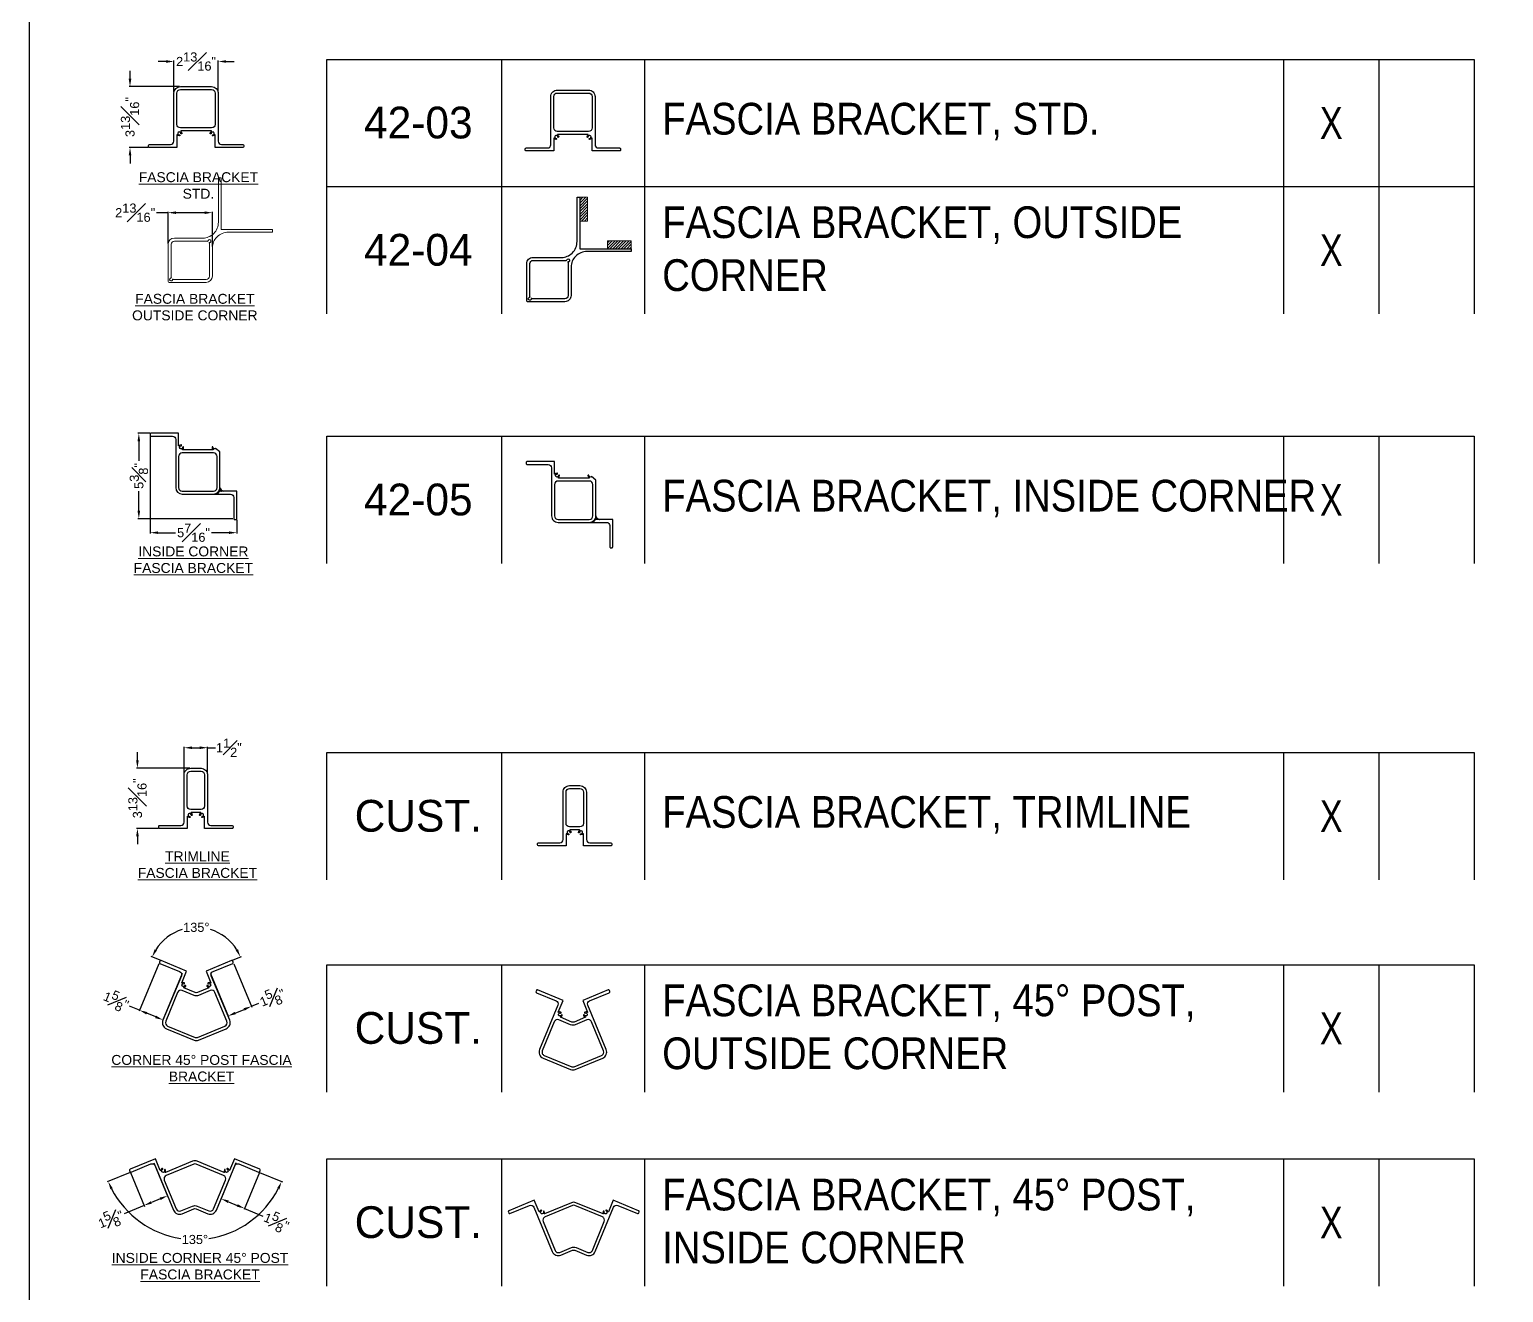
# Model space of a CAD drawing. Header units: inches. Extents: x -333 to 1223, y -450 to 45.
# Drawn here: x 383.5 to 476.4, y -198.6 to -119.1 of the extents above; entities that cross this region are included whole.
import ezdxf
from ezdxf.enums import TextEntityAlignment as Align

# ---------------------------------------------------------------- set-up
doc = ezdxf.new("R2010")
doc.units = ezdxf.units.IN
doc.header["$MEASUREMENT"] = 0
doc.layers.get('Defpoints').update_dxf_attribs({"color": 85})
for name, color, linetype in [('Detail', 251, 'Continuous'), ('Dims', 1, 'Continuous'), ('NOTES', 7, 'Continuous'), ('PL', 252, 'Continuous')]:
    doc.layers.add(name, color=color, linetype=linetype)
doc.styles.add('Schedule', font='GOTHIC.TTF', dxfattribs={"width": 0.9})
doc.styles.add('SM0', font='arial.ttf', dxfattribs={"height": 0.575})
doc.styles.get("Standard").update_dxf_attribs({"font": 'arial.ttf'})
doc.styles.add('style-sm', font='arial.ttf', dxfattribs={"height": 0.25})
doc.dimstyles.new('Arch-sm', dxfattribs={"dimtxt": 0.25, "dimasz": 0.25, "dimexe": 0.0625, "dimexo": 0.0625, "dimgap": 0.125, "dimtad": 0, "dimdec": 4, "dimzin": 0, "dimdsep": 46, "dimlunit": 4, "dimtxsty": 'style-sm', "dimcen": 0.09, "dimclrd": 256, "dimclre": 256, "dimclrt": 7, "dimadec": 1, "dimazin": 1, "dimtfac": 1, "dimtdec": 4, "dimtofl": 0, "dimtmove": 0, "dimatfit": 3, "dimfxl": 0.18, "dimfrac": 1, "dimtolj": 1, "dimtzin": 0, "dimlwd": -1, "dimlwe": -1, "dimarcsym": 0})
pattern_1 = [(45, (-28.4882, -12.0518), (-0.08838835, 0.08838835), [])]

# ---------------------------------------------------------------- blocks, each defined once
blk = doc.blocks.new('*D38')
at = {"layer": 'Defpoints', "color": 0, "transparency": 16777216}
for p in [(395.015, -130.63), (392.223, -132.624), (395.015, -132.831)]:
    blk.add_point(p, dxfattribs=at)
at = {"layer": 'Dims', "transparency": 16777216}
for p, q in [((392.223, -130.63), (391.491, -130.63)), ((392.223, -132.562), (392.223, -130.568)), ((394.515, -130.63), (392.723, -130.63)), ((395.015, -132.769), (395.015, -130.568))]:
    blk.add_line(p, q, dxfattribs=at)
for points in [[(392.723, -130.547), (392.723, -130.714), (392.223, -130.63)], [(394.515, -130.547), (394.515, -130.714), (395.015, -130.63)]]:
    blk.add_solid(points, dxfattribs=at)
at = {"layer": 'Dims', "color": 7, "transparency": 16777216, "insert": (390.146, -130.63), "char_height": 0.575, "attachment_point": 5, "style": 'SM0'}
blk.add_mtext('\\A1;2{\\H1.000000x;\\S13#16;}"', dxfattribs=at)
blk = doc.blocks.new('*D67')
at = {"layer": 'Defpoints', "color": 0, "transparency": 16777216}
for p in [(391.153, -144.525), (390.378, -149.906), (396.363, -149.906)]:
    blk.add_point(p, dxfattribs=at)
at = {"layer": 'Dims', "transparency": 16777216}
for p, q in [((391.09, -144.525), (390.315, -144.525)), ((390.378, -145.025), (390.378, -146.267)), ((390.378, -149.406), (390.378, -148.164)), ((396.301, -149.906), (390.315, -149.906))]:
    blk.add_line(p, q, dxfattribs=at)
for points in [[(390.294, -145.025), (390.461, -145.025), (390.378, -144.525)], [(390.294, -149.406), (390.461, -149.406), (390.378, -149.906)]]:
    blk.add_solid(points, dxfattribs=at)
at = {"layer": 'Dims', "color": 7, "transparency": 16777216, "insert": (390.378, -147.215), "char_height": 0.575, "attachment_point": 5, "rotation": 90, "style": 'SM0'}
blk.add_mtext('\\A1;5{\\H1.000000x;\\S3#8;}"', dxfattribs=at)
blk = doc.blocks.new('*D68')
at = {"layer": 'Defpoints', "color": 0, "transparency": 16777216}
for p in [(391.094, -144.584), (396.551, -149.906), (396.551, -150.786)]:
    blk.add_point(p, dxfattribs=at)
at = {"layer": 'Dims', "transparency": 16777216}
for p, q in [((391.094, -144.646), (391.094, -150.848)), ((396.551, -149.968), (396.551, -150.848)), ((391.594, -150.786), (392.681, -150.786)), ((396.051, -150.786), (394.964, -150.786))]:
    blk.add_line(p, q, dxfattribs=at)
for points in [[(391.594, -150.702), (391.594, -150.869), (391.094, -150.786)], [(396.051, -150.702), (396.051, -150.869), (396.551, -150.786)]]:
    blk.add_solid(points, dxfattribs=at)
at = {"layer": 'Dims', "color": 7, "transparency": 16777216, "insert": (393.823, -150.786), "char_height": 0.575, "attachment_point": 5, "style": 'SM0'}
blk.add_mtext('\\A1;5{\\H1.000000x;\\S7#16;}"', dxfattribs=at)
blk = doc.blocks.new('*D54')
at = {"layer": 'Defpoints', "color": 0, "transparency": 16777216}
for p in [(394.708, -164.331), (393.232, -166.035), (394.708, -166.035)]:
    blk.add_point(p, dxfattribs=at)
at = {"layer": 'Dims', "transparency": 16777216}
for p, q in [((393.232, -165.972), (393.232, -164.269)), ((393.732, -164.331), (394.208, -164.331)), ((394.708, -165.972), (394.708, -164.269)), ((394.708, -164.331), (395.208, -164.331))]:
    blk.add_line(p, q, dxfattribs=at)
for points in [[(393.732, -164.248), (393.732, -164.414), (393.232, -164.331)], [(394.208, -164.248), (394.208, -164.414), (394.708, -164.331)]]:
    blk.add_solid(points, dxfattribs=at)
at = {"layer": 'Dims', "color": 7, "transparency": 16777216, "insert": (396.048, -164.331), "char_height": 0.575, "attachment_point": 5, "style": 'SM0'}
blk.add_mtext('\\A1;1{\\H1.000000x;\\S1#2;}"', dxfattribs=at)
blk = doc.blocks.new('*D55')
at = {"layer": 'Defpoints', "color": 0, "transparency": 16777216}
for p in [(393.645, -165.621), (390.288, -169.413), (391.687, -169.413)]:
    blk.add_point(p, dxfattribs=at)
at = {"layer": 'Dims', "transparency": 16777216}
for p, q in [((390.288, -165.121), (390.288, -164.621)), ((393.582, -165.621), (390.226, -165.621)), ((391.624, -169.413), (390.226, -169.413)), ((390.288, -169.913), (390.288, -170.413))]:
    blk.add_line(p, q, dxfattribs=at)
for points in [[(390.205, -165.121), (390.372, -165.121), (390.288, -165.621)], [(390.205, -169.913), (390.372, -169.913), (390.288, -169.413)]]:
    blk.add_solid(points, dxfattribs=at)
at = {"layer": 'Dims', "color": 7, "transparency": 16777216, "insert": (390.288, -167.517), "char_height": 0.575, "attachment_point": 5, "rotation": 90, "style": 'SM0'}
blk.add_mtext('\\A1;3{\\H1.000000x;\\S13#16;}"', dxfattribs=at)
blk = doc.blocks.new('*D56')
at = {"layer": 'Defpoints', "color": 0, "transparency": 16777216}
for p in [(395.378, -121.108), (392.586, -123.103), (395.378, -123.103)]:
    blk.add_point(p, dxfattribs=at)
at = {"layer": 'Dims', "transparency": 16777216}
for p, q in [((392.086, -121.108), (391.586, -121.108)), ((392.586, -123.041), (392.586, -121.046)), ((395.378, -123.041), (395.378, -121.046)), ((395.878, -121.108), (396.378, -121.108))]:
    blk.add_line(p, q, dxfattribs=at)
for points in [[(392.086, -121.025), (392.086, -121.192), (392.586, -121.108)], [(395.878, -121.025), (395.878, -121.192), (395.378, -121.108)]]:
    blk.add_solid(points, dxfattribs=at)
at = {"layer": 'Dims', "color": 7, "transparency": 16777216, "insert": (393.982, -121.108), "char_height": 0.575, "attachment_point": 5, "style": 'SM0'}
blk.add_mtext('\\A1;2{\\H1.000000x;\\S13#16;}"', dxfattribs=at)
blk = doc.blocks.new('*D57')
at = {"layer": 'Defpoints', "color": 0, "transparency": 16777216}
for p in [(392.999, -122.69), (389.821, -126.526), (391.041, -126.526)]:
    blk.add_point(p, dxfattribs=at)
at = {"layer": 'Dims', "transparency": 16777216}
for p, q in [((389.821, -122.19), (389.821, -121.69)), ((392.937, -122.69), (389.758, -122.69)), ((390.978, -126.526), (389.758, -126.526)), ((389.821, -127.026), (389.821, -127.526))]:
    blk.add_line(p, q, dxfattribs=at)
for points in [[(389.738, -122.19), (389.904, -122.19), (389.821, -122.69)], [(389.738, -127.026), (389.904, -127.026), (389.821, -126.526)]]:
    blk.add_solid(points, dxfattribs=at)
at = {"layer": 'Dims', "color": 7, "transparency": 16777216, "insert": (389.821, -124.608), "char_height": 0.575, "attachment_point": 5, "rotation": 90, "style": 'SM0'}
blk.add_mtext('\\A1;3{\\H1.000000x;\\S13#16;}"', dxfattribs=at)
blk = doc.blocks.new('*D58')
at = {"layer": 'Defpoints', "color": 0, "transparency": 16777216}
for p in [(395.15, -175.877), (391.778, -177.739), (396.218, -177.739), (393.379, -178.402), (394.616, -178.402)]:
    blk.add_point(p, dxfattribs=at)
at = {"layer": 'Dims', "transparency": 16777216}
for p, q in [((391.72, -177.715), (391.158, -177.482)), ((396.275, -177.715), (396.837, -177.482))]:
    blk.add_line(p, q, dxfattribs=at)
for start, end in [(107.10052, 147.97405), (32.02598, 72.89951)]:
    blk.add_arc((393.998, -178.658), 3.011, start, end, dxfattribs=at)
for points in [[(391.519, -177.1), (391.371, -177.023), (391.216, -177.506)], [(396.624, -177.023), (396.476, -177.1), (396.779, -177.506)]]:
    blk.add_solid(points, dxfattribs=at)
at = {"layer": 'Dims', "color": 7, "transparency": 16777216, "insert": (393.998, -175.647), "char_height": 0.575, "attachment_point": 5, "style": 'SM0'}
blk.add_mtext('\\A1;135°', dxfattribs=at)
blk = doc.blocks.new('*D30')
at = {"layer": 'Defpoints', "color": 0, "transparency": 16777216}
for p in [(391.651, -177.89), (393.133, -178.504), (391.901, -181.478)]:
    blk.add_point(p, dxfattribs=at)
at = {"layer": 'Dims', "transparency": 16777216}
for p, q in [((391.628, -177.948), (390.395, -180.922)), ((393.109, -178.562), (391.877, -181.536)), ((390.419, -180.865), (389.796, -180.606)), ((391.439, -181.287), (390.881, -181.056))]:
    blk.add_line(p, q, dxfattribs=at)
for points in [[(390.913, -180.979), (390.849, -181.133), (390.419, -180.865)], [(391.471, -181.21), (391.407, -181.364), (391.901, -181.478)]]:
    blk.add_solid(points, dxfattribs=at)
at = {"layer": 'Dims', "color": 7, "transparency": 16777216, "insert": (388.943, -180.253), "char_height": 0.575, "attachment_point": 5, "rotation": 337.50001, "style": 'SM0'}
blk.add_mtext('\\A1;1{\\H1.000000x;\\S5#8;}"', dxfattribs=at)
blk = doc.blocks.new('*D31')
at = {"layer": 'Defpoints', "color": 0, "transparency": 16777216}
for p in [(396.344, -177.89), (394.862, -178.504), (397.474, -180.619)]:
    blk.add_point(p, dxfattribs=at)
at = {"layer": 'Dims', "transparency": 16777216}
for p, q in [((396.368, -177.948), (397.498, -180.676)), ((394.886, -178.562), (396.016, -181.29)), ((396.454, -181.041), (397.012, -180.81)), ((397.474, -180.619), (397.936, -180.427))]:
    blk.add_line(p, q, dxfattribs=at)
for points in [[(396.422, -180.964), (396.486, -181.118), (395.992, -181.232)], [(396.98, -180.733), (397.044, -180.887), (397.474, -180.619)]]:
    blk.add_solid(points, dxfattribs=at)
at = {"layer": 'Dims', "color": 7, "transparency": 16777216, "insert": (398.789, -180.074), "char_height": 0.575, "attachment_point": 5, "rotation": 22.49999, "style": 'SM0'}
blk.add_mtext('\\A1;1{\\H1.000000x;\\S5#8;}"', dxfattribs=at)
blk = doc.blocks.new('*D46')
at = {"layer": 'Defpoints', "color": 0, "transparency": 16777216}
for p in [(389.895, -191.06), (391.133, -190.547), (396.686, -190.547), (397.924, -191.06), (391.647, -194.859)]:
    blk.add_point(p, dxfattribs=at)
at = {"layer": 'Dims', "transparency": 16777216}
for p, q in [((389.837, -191.084), (388.39, -191.683)), ((397.982, -191.084), (399.429, -191.683))]:
    blk.add_line(p, q, dxfattribs=at)
for start, end in [(207.34742, 261.38706), (278.61294, 332.65257)]:
    blk.add_arc((393.909, -189.397), 5.912, start, end, dxfattribs=at)
for points in [[(388.583, -192.148), (388.734, -192.078), (388.448, -191.659)], [(399.085, -192.078), (399.236, -192.148), (399.371, -191.659)]]:
    blk.add_solid(points, dxfattribs=at)
at = {"layer": 'Dims', "color": 7, "transparency": 16777216, "insert": (393.909, -195.309), "char_height": 0.575, "attachment_point": 5, "rotation": 360, "style": 'SM0'}
blk.add_mtext('\\A1;135°', dxfattribs=at)
blk = doc.blocks.new('*D47')
at = {"layer": 'Defpoints', "color": 0, "transparency": 16777216}
for p in [(396.519, -190.414), (398.001, -191.028), (395.557, -192.737)]:
    blk.add_point(p, dxfattribs=at)
at = {"layer": 'Dims', "transparency": 16777216}
for p, q in [((396.495, -190.472), (395.533, -192.795)), ((397.977, -191.086), (397.015, -193.408)), ((396.019, -192.928), (396.577, -193.159)), ((397.039, -193.351), (398.194, -193.829))]:
    blk.add_line(p, q, dxfattribs=at)
for points in [[(396.051, -192.851), (395.987, -193.005), (395.557, -192.737)], [(396.609, -193.082), (396.545, -193.236), (397.039, -193.351)]]:
    blk.add_solid(points, dxfattribs=at)
at = {"layer": 'Dims', "color": 7, "transparency": 16777216, "insert": (399.047, -194.182), "char_height": 0.575, "attachment_point": 5, "rotation": 337.5, "style": 'SM0'}
blk.add_mtext('\\A1;1{\\H1.000000x;\\S5#8;}"', dxfattribs=at)
blk = doc.blocks.new('*D48')
at = {"layer": 'Defpoints', "color": 0, "transparency": 16777216}
for p in [(389.818, -191.028), (391.3, -190.414), (392.185, -192.552)]:
    blk.add_point(p, dxfattribs=at)
at = {"layer": 'Dims', "transparency": 16777216}
for p, q in [((389.842, -191.086), (390.727, -193.223)), ((391.323, -190.472), (392.209, -192.609)), ((391.723, -192.743), (391.165, -192.974)), ((390.703, -193.165), (389.46, -193.68))]:
    blk.add_line(p, q, dxfattribs=at)
for points in [[(391.133, -192.897), (391.197, -193.051), (390.703, -193.165)], [(391.691, -192.666), (391.755, -192.82), (392.185, -192.552)]]:
    blk.add_solid(points, dxfattribs=at)
at = {"layer": 'Dims', "color": 7, "transparency": 16777216, "insert": (388.607, -194.034), "char_height": 0.575, "attachment_point": 5, "rotation": 22.5, "style": 'SM0'}
blk.add_mtext('\\A1;1{\\H1.000000x;\\S5#8;}"', dxfattribs=at)
blk = doc.blocks.new('FB-TRIMLINE')
for p, q in [((10.993, 0), (10.993, -8.015)), ((19.993, 0), (19.993, -8.015)), ((60.27, 0), (60.27, -8.015)), ((66.27, 0), (66.27, -8.015))]:
    blk.add_line(p, q)
blk.add_lwpolyline([(0, -8.015), (0, 0), (72.27, 0), (72.27, -8.015)])
for points in [[(15.058, -5.868), (13.325, -5.868, -0.414169), (13.266, -5.809), (13.266, -5.739, -0.414258), (13.325, -5.679), (14.665, -5.679, 0.414169), (14.87, -5.474), (14.87, -2.489, -0.414258), (15.284, -2.076), (15.933, -2.076, -0.414169), (16.347, -2.489), (16.347, -5.474, 0.414258), (16.552, -5.679), (17.891, -5.679, -0.414169), (17.95, -5.739), (17.95, -5.809, -0.414258), (17.891, -5.868), (16.158, -5.868), (16.158, -5.121, 0.737696), (16.131, -5.113, -0.250533), (16, -5.181, -0.999791), (16.001, -5.119, 2.448975), (15.907, -5.025, -0.999946), (15.845, -5.026, -0.250502), (15.913, -4.895, 0.737812), (15.905, -4.868), (15.312, -4.868, 0.737609), (15.303, -4.895, -0.250362), (15.372, -5.026, -1.000209), (15.31, -5.025, 2.449896), (15.216, -5.119, -1.000054), (15.217, -5.181, -0.250394), (15.086, -5.113, 0.737492), (15.058, -5.121), (15.058, -5.868)], [(15.933, -4.68), (15.284, -4.68, -0.414169), (15.058, -4.454), (15.058, -2.489, -0.414258), (15.284, -2.264), (15.933, -2.264, -0.414169), (16.158, -2.489), (16.158, -4.454, -0.414258), (15.933, -4.68, -0.761778)]]:
    blk.add_lwpolyline(points, format="xyb")
at = {"layer": 'NOTES', "style": 'Schedule'}
blk.add_text('CUST.', height=2, dxfattribs=at).set_placement((5.755, -3.979), align=Align.MIDDLE_CENTER)
at = {"layer": 'NOTES', "insert": (21.12, -3.923), "char_height": 2, "width": 39.15042, "attachment_point": 4, "style": 'Schedule'}
blk.add_mtext('\\A1;FASCIA BRACKET, TRIMLINE', dxfattribs=at)
at = {"layer": 'NOTES', "style": 'Schedule', "width": 0.8}
blk.add_attdef('QTY', text='', height=2, dxfattribs=at).set_placement((63.27, -4.007), align=Align.MIDDLE_CENTER)
blk = doc.blocks.new('FB-45DEG-OC')
for p, q in [((10.993, 0), (10.993, -8.015)), ((19.993, 0), (19.993, -8.015)), ((60.27, 0), (60.27, -8.015)), ((66.27, 0), (66.27, -8.015))]:
    blk.add_line(p, q)
blk.add_lwpolyline([(0, -8.015), (0, 0), (72.27, 0), (72.27, -8.015)])
blk.add_lwpolyline([(14.571, -2.98), (14.873, -2.25), (13.272, -1.586, 0.414214), (13.195, -1.618), (13.168, -1.683, 0.414214), (13.2, -1.76), (14.438, -2.273, -0.414214), (14.549, -2.541), (13.39, -5.34, 0.414214), (13.613, -5.88), (15.349, -6.599, 0.198912), (15.636, -6.599), (17.371, -5.88, 0.414214), (17.594, -5.34), (16.435, -2.541, -0.414214), (16.546, -2.273), (17.784, -1.76, 0.414214), (17.816, -1.683), (17.789, -1.618, 0.414214), (17.712, -1.586), (16.111, -2.25), (16.413, -2.98, -0.737662), (16.391, -2.998, 0.250455), (16.244, -2.985, 1), (16.268, -3.042, -2.449435), (16.217, -3.165, 1), (16.16, -3.188, 0.250441), (16.273, -3.283, -0.737643), (16.276, -3.311), (15.564, -3.606, -0.198912), (15.42, -3.606), (14.708, -3.311, -0.737643), (14.711, -3.283, 0.250441), (14.824, -3.188, 1), (14.767, -3.165, -2.449435), (14.716, -3.042, 1), (14.74, -2.985, 0.250455), (14.593, -2.998, -0.737662)], format="xyb", close=True)
blk.add_lwpolyline([(15.636, -3.78, -0.198912), (15.348, -3.78), (14.61, -3.474, 0.414214), (14.316, -3.596), (13.564, -5.412, 0.414214), (13.685, -5.706), (15.42, -6.425, 0.198912), (15.564, -6.425), (17.299, -5.706, 0.414214), (17.421, -5.412), (16.668, -3.596, 0.414214), (16.374, -3.474), (15.636, -3.78)], format="xyb")
at = {"layer": 'NOTES', "style": 'Schedule'}
blk.add_text('CUST.', height=2, dxfattribs=at).set_placement((5.755, -3.979), align=Align.MIDDLE_CENTER)
at = {"layer": 'NOTES', "insert": (21.12, -3.923), "char_height": 2, "width": 39.15042, "attachment_point": 4, "style": 'Schedule'}
blk.add_mtext('\\A1;FASCIA BRACKET, 45%%D POST, OUTSIDE CORNER', dxfattribs=at)
at = {"layer": 'NOTES', "style": 'Schedule', "width": 0.8}
blk.add_attdef('QTY', text='', height=2, dxfattribs=at).set_placement((63.27, -4.007), align=Align.MIDDLE_CENTER)
blk = doc.blocks.new('FB-45DEG-IC')
for p, q in [((10.993, 0), (10.993, -8.015)), ((19.993, 0), (19.993, -8.015)), ((60.27, 0), (60.27, -8.015)), ((66.27, 0), (66.27, -8.015))]:
    blk.add_line(p, q)
blk.add_lwpolyline([(0, -8.015), (0, 0), (72.27, 0), (72.27, -8.015)])
blk.add_lwpolyline([(17.698, -3.327, 0.250455), (17.603, -3.214, 1), (17.58, -3.271, -2.449435), (17.458, -3.322, 1), (17.401, -3.298, 0.244932), (17.412, -3.442, -0.729658), (17.394, -3.464), (15.687, -2.757, 0.198912), (15.4, -2.757), (13.694, -3.464, -0.729658), (13.676, -3.442, 0.244932), (13.687, -3.298, 1), (13.63, -3.322, -2.449435), (13.507, -3.271, 1), (13.484, -3.214, 0.250455), (13.389, -3.327, -0.737662), (13.361, -3.33), (13.058, -2.599), (11.457, -3.263, 0.414214), (11.425, -3.34), (11.452, -3.404, 0.414214), (11.529, -3.436), (12.767, -2.924, -0.414214), (13.035, -3.035), (14.194, -5.832, 0.414214), (14.734, -6.056), (15.472, -5.75, -0.198912), (15.616, -5.75), (16.354, -6.056, 0.414214), (16.894, -5.832), (18.053, -3.035, -0.414214), (18.321, -2.924), (19.558, -3.436, 0.414214), (19.636, -3.404), (19.662, -3.34, 0.414214), (19.63, -3.263), (18.029, -2.599), (17.727, -3.33, -0.737662)], format="xyb", close=True)
blk.add_lwpolyline([(15.4, -5.576, -0.198912), (15.688, -5.576), (16.426, -5.882, 0.414214), (16.72, -5.76), (17.472, -3.944, 0.414214), (17.35, -3.65), (15.616, -2.931, 0.198912), (15.472, -2.931), (13.737, -3.65, 0.414214), (13.615, -3.944), (14.368, -5.76, 0.414214), (14.662, -5.882), (15.4, -5.576)], format="xyb")
at = {"layer": 'NOTES', "style": 'Schedule'}
blk.add_text('CUST.', height=2, dxfattribs=at).set_placement((5.755, -3.979), align=Align.MIDDLE_CENTER)
at = {"layer": 'NOTES', "insert": (21.12, -3.923), "char_height": 2, "width": 39.15042, "attachment_point": 4, "style": 'Schedule'}
blk.add_mtext('\\A1;FASCIA BRACKET, 45%%D POST, INSIDE CORNER', dxfattribs=at)
at = {"layer": 'NOTES', "style": 'Schedule', "width": 0.8}
blk.add_attdef('QTY', text='', height=2, dxfattribs=at).set_placement((63.27, -4.007), align=Align.MIDDLE_CENTER)
blk = doc.blocks.new('FB-STD-BLOCK-1')
for p, q in [((10.993, 0), (10.993, -8.015)), ((19.993, 0), (19.993, -8.015)), ((60.27, 0), (60.27, -8.015)), ((66.27, 0), (66.27, -8.015))]:
    blk.add_line(p, q)
blk.add_lwpolyline([(0, -8.015), (0, 0), (72.27, 0), (72.27, -8.015)])
for points in [[(14.444, -5.04, -0.250455), (14.313, -4.971, 0.737662), (14.285, -4.98), (14.285, -5.77), (12.552, -5.77, -0.414214), (12.493, -5.711), (12.493, -5.641, -0.414214), (12.552, -5.582), (13.892, -5.582, 0.414214), (14.097, -5.377), (14.097, -2.347, -0.414214), (14.51, -1.934), (16.476, -1.934, -0.414214), (16.889, -2.347), (16.889, -5.377, 0.414214), (17.094, -5.582), (18.434, -5.582, -0.414214), (18.493, -5.641), (18.493, -5.711, -0.414214), (18.434, -5.77), (16.701, -5.77), (16.701, -4.98, 0.737662), (16.674, -4.971, -0.250455), (16.543, -5.04, -1), (16.543, -4.978, 2.449435), (16.449, -4.884, -1), (16.388, -4.884, -0.250441), (16.456, -4.753, 0.737643), (16.447, -4.726), (14.539, -4.726, 0.737643), (14.53, -4.753, -0.250441), (14.599, -4.884, -1), (14.537, -4.884, 2.449435), (14.443, -4.978, -1)], [(14.285, -2.347, -0.414214), (14.51, -2.122), (16.476, -2.122, -0.414214), (16.701, -2.347), (16.701, -4.313, -0.414214), (16.476, -4.538), (14.51, -4.538, -0.414214), (14.285, -4.313)]]:
    blk.add_lwpolyline(points, format="xyb", close=True)
at = {"layer": 'NOTES', "style": 'Schedule'}
blk.add_text('42-03', height=2, dxfattribs=at).set_placement((5.755, -3.979), align=Align.MIDDLE_CENTER)
at = {"layer": 'NOTES', "insert": (21.12, -3.923), "char_height": 2, "width": 39.15042, "attachment_point": 4, "style": 'Schedule'}
blk.add_mtext('\\A1;FASCIA BRACKET, STD.', dxfattribs=at)
at = {"layer": 'NOTES', "style": 'Schedule', "width": 0.8}
blk.add_attdef('QTY', text='', height=2, dxfattribs=at).set_placement((63.27, -4.007), align=Align.MIDDLE_CENTER)
blk = doc.blocks.new('FB-90DEG-IC')
h = blk.add_hatch()
h.set_pattern_fill('ANSI31', color=256, scale=0.125, style=0)
h.set_pattern_definition([(45, (-485.384741, 220.501789), (-0.01104854346, 0.01104854346), [])])
h.paths.add_polyline_path([(17.172, -5.234), (16.898, -5.234), (16.754, -5.422), (16.527, -5.422, 0.414214), (16.94, -5.009, 0.322524)])
for p, q in [((10.993, 0), (10.993, -8.015)), ((19.993, 0), (19.993, -8.015)), ((60.27, 0), (60.27, -8.015)), ((66.27, 0), (66.27, -8.015))]:
    blk.add_line(p, q)
blk.add_lwpolyline([(0, -8.015), (0, 0), (72.27, 0), (72.27, -8.015)])
blk.add_lwpolyline([(16.527, -5.422, 0.414214), (16.94, -5.009), (16.94, -2.753), (16.662, -2.541, -0.67187), (16.5, -2.472, 1), (16.438, -2.472, 0.250441), (16.507, -2.603, -0.737643), (16.498, -2.63), (14.59, -2.63, -0.737643), (14.581, -2.603, 0.250441), (14.649, -2.472, 1), (14.588, -2.472, -2.449435), (14.494, -2.379, 1), (14.494, -2.317, 0.250455), (14.363, -2.385, -0.737662), (14.336, -2.377), (14.336, -1.586), (12.603, -1.586, 0.414214), (12.544, -1.645), (12.544, -1.715, 0.414214), (12.603, -1.774), (13.943, -1.774, -0.414214), (14.148, -1.979), (14.148, -5.009, 0.414214), (14.561, -5.422), (16.527, -5.422), (16.754, -5.422)], format="xyb")
for points in [[(14.561, -5.234), (16.527, -5.234, 0.414214), (16.752, -5.009), (16.752, -3.043, 0.414214), (16.527, -2.818), (14.561, -2.818, 0.414214), (14.336, -3.043), (14.336, -5.009, 0.414214)], [(16.754, -5.422), (17.608, -5.422, -0.414214), (17.814, -5.627), (17.814, -6.967, 0.414214), (17.873, -7.026), (17.943, -7.026, 0.414214), (18.002, -6.967), (18.002, -5.234), (16.898, -5.234)]]:
    blk.add_lwpolyline(points, format="xyb", close=True)
blk.add_arc((17.212, -4.96), 0.277, 190.07702, 261.58007)
at = {"layer": 'NOTES', "style": 'Schedule'}
blk.add_text('42-05', height=2, dxfattribs=at).set_placement((5.755, -3.979), align=Align.MIDDLE_CENTER)
at = {"layer": 'NOTES', "insert": (21.12, -3.923), "char_height": 2, "width": 39.15042, "attachment_point": 4, "style": 'Schedule'}
blk.add_mtext('\\A1;FASCIA BRACKET, INSIDE CORNER', dxfattribs=at)
at = {"layer": 'NOTES', "style": 'Schedule', "width": 0.8}
blk.add_attdef('QTY', text='', height=2, dxfattribs=at).set_placement((63.27, -4.007), align=Align.MIDDLE_CENTER)
blk = doc.blocks.new('FB-90DEG-OC')
at = {"lineweight": 5}
h = blk.add_hatch(dxfattribs=at)
h.set_pattern_fill('ANSI31', color=256)
h.set_pattern_definition(pattern_1)
h.paths.add_polyline_path([(15.921, -0.669), (16.421, -0.669), (16.421, -2.169), (15.921, -2.169)])
h = blk.add_hatch(dxfattribs=at)
h.set_pattern_fill('ANSI31', color=256)
h.set_pattern_definition(pattern_1)
h.paths.add_polyline_path([(19.171, -3.919), (19.171, -3.419), (17.671, -3.419), (17.671, -3.919)])
for p, q in [((10.993, 0), (10.993, -8.015)), ((19.993, 0), (19.993, -8.015)), ((60.27, 0), (60.27, -8.015)), ((66.27, 0), (66.27, -8.015))]:
    blk.add_line(p, q)
blk.add_lwpolyline([(0, -8.015), (0, 0), (72.27, 0), (72.27, -8.015)])
for points in [[(15.672, -4.38), (15.654, -4.398, 0.198912), (15.379, -5.06), (15.379, -6.86, -0.414214), (14.987, -7.252), (12.649, -7.252, -0.414214), (12.587, -7.191), (12.587, -4.853, -0.414214), (12.98, -4.46), (14.78, -4.46, 0.198912), (15.441, -4.186), (15.46, -4.167, 0.198912), (15.753, -3.46), (15.753, -0.669), (15.921, -0.669), (15.921, -3.919), (19.171, -3.919), (19.171, -4.087), (16.379, -4.087, 0.198912), (15.672, -4.38)], [(15.191, -6.86, -0.414214), (14.987, -7.064), (12.924, -7.064, -0.198913), (12.897, -7.053), (12.885, -7.041, 0.730667), (12.868, -7.05, -3.135043), (12.79, -6.972, 0.730665), (12.799, -6.955), (12.787, -6.943, -0.198912), (12.776, -6.915), (12.776, -4.853, -0.414214), (12.98, -4.648), (15.042, -4.648, -0.198912), (15.07, -4.66), (15.082, -4.672, 0.730665), (15.099, -4.663, -3.135043), (15.177, -4.741, 0.730665), (15.168, -4.758), (15.18, -4.769, -0.198911), (15.191, -4.797), (15.191, -6.86)]]:
    blk.add_lwpolyline(points, format="xyb")
for points in [[(15.921, -0.669), (16.421, -0.669), (16.421, -2.169), (15.921, -2.169)], [(19.171, -3.919), (19.171, -3.419), (17.671, -3.419), (17.671, -3.919)]]:
    blk.add_lwpolyline(points, close=True, dxfattribs=at)
at = {"layer": 'NOTES', "style": 'Schedule'}
blk.add_text('42-04', height=2, dxfattribs=at).set_placement((5.755, -3.979), align=Align.MIDDLE_CENTER)
at = {"layer": 'NOTES', "insert": (21.12, -3.923), "char_height": 2, "width": 39.15042, "attachment_point": 4, "style": 'Schedule'}
blk.add_mtext('\\A1;FASCIA BRACKET, OUTSIDE CORNER', dxfattribs=at)
at = {"layer": 'NOTES', "style": 'Schedule', "width": 0.8}
blk.add_attdef('QTY', text='', height=2, dxfattribs=at).set_placement((63.27, -4.007), align=Align.MIDDLE_CENTER)

msp = doc.modelspace()

# ---------------------------------------------------------------- hatches: boundary and pattern name
at = {"layer": 'Detail'}
h = msp.add_hatch(dxfattribs=at)
h.set_pattern_fill('ANSI31', color=256, scale=0.125, style=0)
h.set_pattern_definition([(45, (-106.83505, 77.56298), (-0.01104854346, 0.01104854346), [])])
h.paths.add_polyline_path([(395.72147, -148.17286), (395.44777, -148.17286), (395.30409, -148.36105), (395.07627, -148.36105, 0.41421356), (395.48966, -147.94766, 0.3225241)])

# ---------------------------------------------------------------- linework, layer by layer
for points in [[(392.93234, -125.79521, -0.25045454), (392.80136, -125.72692, 0.73766244), (392.77405, -125.73536), (392.77405, -126.52592), (391.04099, -126.52592, -0.41421356), (390.98193, -126.46686), (390.98193, -126.39679, -0.41421356), (391.04099, -126.33773), (392.38074, -126.33773, 0.41421356), (392.58586, -126.13261), (392.58586, -123.10309, -0.41421356), (392.99925, -122.6897), (394.9646, -122.6897, -0.41421356), (395.37799, -123.10309), (395.37799, -126.13261, 0.41421356), (395.58311, -126.33773), (396.92287, -126.33773, -0.41421356), (396.98193, -126.39679), (396.98193, -126.46686, -0.41421356), (396.92287, -126.52592), (395.1898, -126.52592), (395.1898, -125.73536, 0.73766244), (395.16249, -125.72692, -0.25045454), (395.03151, -125.79521, -1), (395.03214, -125.7334, 2.44943518), (394.93823, -125.63949, -1), (394.87642, -125.64012, -0.25044082), (394.9447, -125.50915, 0.73764251), (394.93627, -125.48183), (393.02759, -125.48183, 0.73764251), (393.01915, -125.50915, -0.25044082), (393.08743, -125.64012, -1), (393.02562, -125.63949, 2.44943518), (392.93171, -125.7334, -1)], [(392.77405, -123.10309, -0.41421356), (392.99925, -122.87789), (394.9646, -122.87789, -0.41421356), (395.1898, -123.10309), (395.1898, -125.06844, -0.41421356), (394.9646, -125.29364), (392.99925, -125.29364, -0.41421356), (392.77405, -125.06844)], [(393.11092, -148.17286), (395.07627, -148.17286, 0.41421356), (395.30147, -147.94766), (395.30147, -145.98231, 0.41421356), (395.07627, -145.75711), (393.11092, -145.75711, 0.41421356), (392.88572, -145.98231), (392.88572, -147.94766, 0.41421356)], [(395.30409, -148.36105), (396.15816, -148.36105, -0.41421356), (396.36328, -148.56617), (396.36328, -149.90592, 0.41421356), (396.42234, -149.96498), (396.49241, -149.96498, 0.41421356), (396.55147, -149.90592), (396.55147, -148.17286), (395.44777, -148.17286)], [(393.07664, -179.13239), (393.37917, -178.402), (391.77803, -177.73878, 0.41421356), (391.70086, -177.77075), (391.67405, -177.83548, 0.41421356), (391.70601, -177.91265), (392.94378, -178.42535, -0.41421356), (393.05479, -178.69335), (391.89545, -181.49226, 0.41421356), (392.11917, -182.03238), (393.85426, -182.75108, 0.19891237), (394.14127, -182.75108), (395.87636, -182.03238, 0.41421356), (396.10009, -181.49226), (394.94074, -178.69335, -0.41421356), (395.05175, -178.42535), (396.28952, -177.91265, 0.41421356), (396.32148, -177.83548), (396.29467, -177.77074, 0.41421356), (396.2175, -177.73878), (394.61636, -178.402), (394.9189, -179.13239, -0.73766244), (394.89689, -179.15063, 0.25045454), (394.74975, -179.13766, 1), (394.77399, -179.19453, -2.44943518), (394.72316, -179.31723, 1), (394.66582, -179.3403, 0.25044082), (394.77903, -179.43517, -0.73764251), (394.78168, -179.46363), (394.06952, -179.75862, -0.19891237), (393.92601, -179.75862), (393.21385, -179.46363, -0.73764251), (393.21651, -179.43517, 0.25044082), (393.32972, -179.3403, 1), (393.27237, -179.31723, -2.44943518), (393.22155, -179.19453, 1), (393.24578, -179.13766, 0.25045454), (393.09864, -179.15063, -0.73766244)], [(396.06388, -190.95051, 0.25045454), (395.969, -190.83729, 1), (395.94593, -190.89464, -2.44943518), (395.82323, -190.94546, 1), (395.76637, -190.92122, 0.24493174), (395.77758, -191.06562, -0.72965807), (395.75912, -191.08742), (394.05293, -190.38069, 0.19891237), (393.76592, -190.38069), (392.05973, -191.08742, -0.72965806), (392.04126, -191.06562, 0.24493174), (392.05248, -190.92122, 1), (391.99561, -190.94546, -2.44943518), (391.87291, -190.89464, 1), (391.84984, -190.83729, 0.25045454), (391.75497, -190.95051, -0.73766244), (391.72651, -190.95316), (391.42397, -190.22278), (389.82282, -190.88599, 0.41421356), (389.79086, -190.96316), (389.81768, -191.02789, 0.41421356), (389.89484, -191.05986), (391.13261, -190.54715, -0.41421356), (391.40062, -190.65816), (392.55921, -193.45526, 0.41421356), (393.09933, -193.67898), (393.83767, -193.37315, -0.19891237), (393.98118, -193.37315), (394.71951, -193.67898, 0.41421356), (395.25963, -193.45526), (396.41823, -190.65816, -0.41421356), (396.68623, -190.54715), (397.924, -191.05986, 0.41421356), (398.00117, -191.02789), (398.02798, -190.96316, 0.41421356), (397.99602, -190.88599), (396.39488, -190.22278), (396.09234, -190.95316, -0.73766244)]]:
    msp.add_lwpolyline(points, format="xyb", close=True, dxfattribs=at)
at = {"layer": 'Detail', "lineweight": 5}
for points in [[(395.30792, -132.15068), (395.28912, -132.16948, 0.19891237), (395.01502, -132.83121), (395.01502, -134.63065, -0.41421356), (394.62211, -135.02356), (392.28472, -135.02356, -0.41421356), (392.22291, -134.96175), (392.22291, -132.62436, -0.41421356), (392.61582, -132.23144), (394.41526, -132.23144, 0.19891237), (395.07699, -131.95735), (395.09579, -131.93855, 0.19891226), (395.38868, -131.23145), (395.38868, -128.43972), (395.55676, -128.43972), (395.55676, -131.68971), (398.80675, -131.68971), (398.80675, -131.85779), (396.01502, -131.85779, 0.19891237), (395.30792, -132.15068)], [(394.82684, -134.63065, -0.41421356), (394.62211, -134.83537), (392.55994, -134.83537, -0.19891297), (392.5321, -134.82384), (392.52032, -134.81207, 0.73066659), (392.50366, -134.82067, -3.13504328), (392.4258, -134.74281, 0.73066528), (392.4344, -134.72615), (392.42263, -134.71437, -0.19891237), (392.4111, -134.68653), (392.4111, -132.62436, -0.41421356), (392.61582, -132.41963), (394.678, -132.41963, -0.1989121), (394.70584, -132.43116), (394.71761, -132.44294, 0.73066531), (394.73427, -132.43434, -3.13504328), (394.81213, -132.51219, 0.73066528), (394.80353, -132.52886), (394.8153, -132.54063, -0.1989115), (394.82684, -132.56847), (394.82684, -134.63065)]]:
    msp.add_lwpolyline(points, format="xyb", dxfattribs=at)
at = {"layer": 'Detail'}
for points in [[(395.07627, -148.36105, 0.41421356), (395.48966, -147.94766), (395.48966, -145.69142), (395.21187, -145.47932, -0.6718695), (395.0499, -145.41126, 1), (394.98809, -145.41063, 0.25044082), (395.05638, -145.54161, -0.73764251), (395.04794, -145.56892), (393.13926, -145.56892, -0.73764251), (393.13082, -145.54161, 0.25044082), (393.1991, -145.41063, 1), (393.13729, -145.41126, -2.44943518), (393.04338, -145.31735, 1), (393.04401, -145.25554, 0.25045454), (392.91303, -145.32384, -0.73766244), (392.88572, -145.3154), (392.88572, -144.52483), (391.15266, -144.52483, 0.41421356), (391.0936, -144.58389), (391.0936, -144.65396, 0.41421356), (391.15266, -144.71302), (392.49241, -144.71302, -0.41421356), (392.69753, -144.91814), (392.69753, -147.94766, 0.41421356), (393.11092, -148.36105), (395.07627, -148.36105), (395.30409, -148.36105)], [(393.41986, -169.41286), (391.6868, -169.41286, -0.41416895), (391.62774, -169.3538), (391.62774, -169.28375, -0.41425818), (391.6868, -169.22469), (393.02655, -169.22469, 0.41416895), (393.23167, -169.01961), (393.23167, -166.03463, -0.41425818), (393.64506, -165.6213), (394.29466, -165.6213, -0.41416895), (394.70805, -166.03463), (394.70805, -169.01961, 0.41425818), (394.91317, -169.22469), (396.25293, -169.22469, -0.41416895), (396.31199, -169.28375), (396.31199, -169.3538, -0.41425818), (396.25293, -169.41286), (394.51986, -169.41286), (394.51986, -168.66649, 0.73769561), (394.49255, -168.65805, -0.25053337), (394.36157, -168.72634, -0.99979078), (394.3622, -168.66453, 2.4489749), (394.26829, -168.57064, -0.99994618), (394.20648, -168.57127, -0.25050177), (394.27477, -168.44032, 0.73781247), (394.26633, -168.41301), (393.6734, -168.41301, 0.73760933), (393.66496, -168.44032, -0.25036198), (393.73324, -168.57127, -1.00020929), (393.67143, -168.57064, 2.4498957), (393.57752, -168.66453, -1.00005385), (393.57815, -168.72634, -0.25039357), (393.44717, -168.65805, 0.73749249), (393.41986, -168.66649), (393.41986, -169.41286)], [(394.29466, -168.22485), (393.64506, -168.22485, -0.41416895), (393.41986, -167.99968), (393.41986, -166.03463, -0.41425818), (393.64506, -165.80946), (394.29466, -165.80946, -0.41416895), (394.51986, -166.03463), (394.51986, -167.99968, -0.41425818), (394.29466, -168.22485, -0.76177805)], [(394.14154, -179.93249, -0.19891237), (393.854, -179.93249), (393.11566, -179.62666, 0.41421356), (392.82142, -179.74853), (392.06931, -181.56428, 0.41421356), (392.19119, -181.85852), (393.92601, -182.57711, 0.19891238), (394.06952, -182.57711), (395.80434, -181.85852, 0.41421356), (395.92622, -181.56428), (395.17411, -179.74853, 0.41421356), (394.87988, -179.62666), (394.14147, -179.93251)], [(393.76565, -193.19929, -0.19891237), (394.05319, -193.19929), (394.79153, -193.50512, 0.41421356), (395.08577, -193.38324), (395.83788, -191.56749, 0.41421356), (395.716, -191.27325), (393.98118, -190.55467, 0.19891238), (393.83767, -190.55467), (392.10285, -191.27325, 0.41421356), (391.98097, -191.56749), (392.73308, -193.38324, 0.41421356), (393.02731, -193.50512), (393.76572, -193.19926)]]:
    msp.add_lwpolyline(points, format="xyb", dxfattribs=at)
msp.add_arc((395.76197, -147.89927), 0.27657, 190.0770245, 261.5800719, dxfattribs=at)
at = {"layer": 'PL'}
msp.add_lwpolyline([(383.48766, 32.89608), (568.64871, 32.89608), (568.64871, -300.62797), (383.48766, -300.62797)], close=True, dxfattribs=at)

# ---------------------------------------------------------------- block references
for name, p in [('FB-STD-BLOCK-1', (402.23096, -120.97402)), ('FB-90DEG-OC', (402.23096, -128.98856)), ('FB-90DEG-IC', (402.23096, -144.71614)), ('FB-TRIMLINE', (402.23096, -164.6393)), ('FB-45DEG-OC', (402.23096, -178.00103)), ('FB-45DEG-IC', (402.23096, -190.23371))]:
    msp.add_blockref(name, p, dxfattribs=at).add_auto_attribs({'QTY': 'X'})

# ---------------------------------------------------------------- texts
at = {"layer": 'Dims', "lineweight": 0, "ltscale": 4, "char_height": 0.625, "attachment_point": 5}
for s, insert, width in [('{\\LFASCIA BRACKET\\P}STD.', (394.13141, -128.92021), 9.2876192), ('{\\LFASCIA BRACKET\\P}OUTSIDE CORNER', (393.90451, -136.58191), 9.2876192), ('{\\LINSIDE CORNER \\PFASCIA BRACKET}', (393.81121, -152.49273), 9.2876192), ('{\\LTRIMLINE \\PFASCIA BRACKET}', (394.06859, -171.69829), 9.2876192), ('{\\LCORNER 45%%D POST FASCIA BRACKET}', (394.32661, -184.5206), 12.8736716), ('{\\LINSIDE CORNER 45%%D POST FASCIA BRACKET}', (394.23276, -196.99078), 12.8736716)]:
    msp.add_mtext(s, dxfattribs=dict(at, insert=insert, width=width))

# ---------------------------------------------------------------- dimensions: what is measured, and where the dimension line sits
at = {"layer": 'Dims'}
for base, p1, p2, picture, middle in [((395.37799, -121.10843), (392.58586, -123.10309), (395.37799, -123.10309), '*D56', (393.98193, -121.10843)), ((394.70805, -164.33115), (393.23167, -166.03463), (394.70805, -166.03463), '*D54', (396.04781, -164.33115))]:
    dim = msp.add_linear_dim(base=base, p1=p1, p2=p2, dimstyle='Arch-sm', override={"dimtxt": 0.625, "dimasz": 0.5, "dimtxsty": 'SM0'}, dxfattribs=at)
    dim.commit()
    dim.dimension.update_dxf_attribs({"geometry": picture, "text_midpoint": middle})
for base, p1, p2, picture, middle in [((389.82089, -126.52592), (392.99925, -122.6897), (391.04099, -126.52592), '*D57', (389.82089, -124.60781)), ((390.28834, -169.41286), (393.645, -165.6213), (391.6868, -169.41286), '*D55', (390.28834, -167.51708))]:
    dim = msp.add_linear_dim(base=base, p1=p1, p2=p2, angle=90, dimstyle='Arch-sm', override={"dimtxt": 0.625, "dimasz": 0.5, "dimtxsty": 'SM0'}, dxfattribs=at)
    dim.commit()
    dim.dimension.update_dxf_attribs({"geometry": picture, "text_midpoint": middle})
for base, p1, p2, picture, middle in [((395.01502, -130.63038), (392.22291, -132.62436), (395.01502, -132.83121), '*D38', (390.14589, -130.63038)), ((396.55147, -150.78553), (391.0936, -144.58389), (396.55147, -149.90592), '*D68', (393.82253, -150.78553))]:
    dim = msp.add_linear_dim(base=base, p1=p1, p2=p2, dimstyle='Arch-sm', override={"dimtxt": 0.625, "dimasz": 0.5, "dimtxsty": 'SM0'}, dxfattribs=at)
    dim.commit()
    dim.dimension.update_dxf_attribs({"geometry": picture, "text_midpoint": middle, "dimtype": 160})
for base, p1, p2, angle, picture, middle, dimtype in [((390.37755, -149.90592), (391.15266, -144.52483), (396.36328, -149.90592), 90, '*D67', (390.37755, -147.21538), 160), ((391.90116, -181.47847), (391.65145, -177.89005), (393.13329, -178.50384), 337.5000144, '*D30', (388.94268, -180.25303), 161), ((392.18492, -192.55165), (389.81768, -191.02789), (391.29952, -190.41409), 22.499999, '*D48', (388.60715, -194.03361), 161), ((395.55721, -192.73684), (398.00117, -191.02789), (396.51933, -190.41409), 157.4999991, '*D47', (399.04688, -194.1823), 161)]:
    dim = msp.add_linear_dim(base=base, p1=p1, p2=p2, angle=angle, dimstyle='Arch-sm', override={"dimtxt": 0.625, "dimasz": 0.5, "dimtxsty": 'SM0'}, dxfattribs=at)
    dim.commit()
    dim.dimension.update_dxf_attribs({"geometry": picture, "text_midpoint": middle, "dimtype": dimtype})
for base, line1, line2, picture, middle in [((395.14995, -175.8766), ((396.2175, -177.73878), (394.61636, -178.402)), ((393.37917, -178.402), (391.77803, -177.73878)), '*D58', (393.99777, -175.64741)), ((391.64712, -194.85864), ((396.68623, -190.54715), (397.924, -191.05986)), ((389.89484, -191.05986), (391.13261, -190.54715)), '*D46', (393.90942, -195.30864))]:
    dim = msp.add_angular_dim_2l(base=base, line1=line1, line2=line2, dimstyle='Arch-sm', override={"dimtxt": 0.625, "dimasz": 0.5, "dimtxsty": 'SM0', "dimadec": 0}, dxfattribs=at)
    dim.commit()
    dim.dimension.update_dxf_attribs({"geometry": picture, "text_midpoint": middle})
dim = msp.add_aligned_dim(p1=(394.86224, -178.50384), p2=(396.34409, -177.89005), distance=-2.95333, dimstyle='Arch-sm', override={"dimtxt": 0.625, "dimasz": 0.5, "dimtxsty": 'SM0'}, dxfattribs=at)
dim.commit()
dim.dimension.update_dxf_attribs({"geometry": '*D31', "text_midpoint": (398.78942, -180.07382)})

doc.saveas('drawing.dxf')
